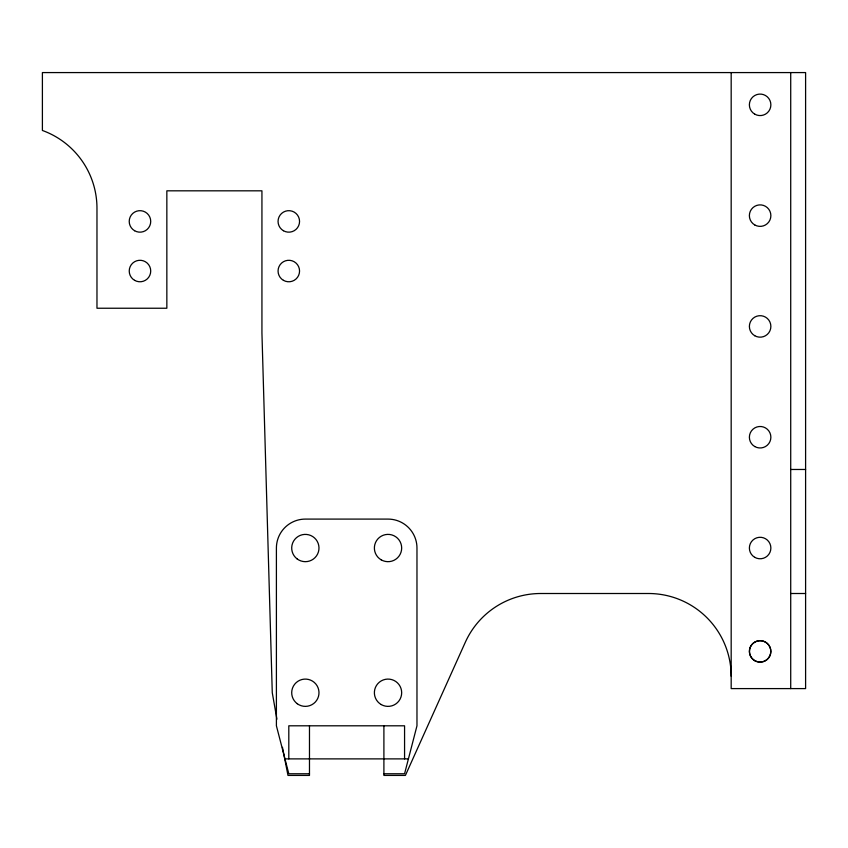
<?xml version="1.0" encoding="UTF-8"?>
<svg xmlns="http://www.w3.org/2000/svg" width="848" height="848" viewBox="0 0 848 848"><rect width="100%" height="100%" fill="white"/><g stroke="black" fill="none" stroke-linecap="round" stroke-linejoin="round"><path stroke-width="1.27" d="M790.718 469.474L805.6 469.474M790.718 593.505L805.6 593.505M284.96 758.886L408.418 758.886M309.478 773.768L288.808 773.768L276.406 725.803L276.406 548.031A28.938 28.938 0 0 1 305.344 519.093L388.034 519.093A28.938 28.938 0 0 1 416.972 548.031L416.972 725.803L404.57 773.768L383.9 773.768M276.914 719.189L272.272 692.731L261.937 333.041L261.937 190.821L166.844 190.821L166.844 308.237L96.969 308.237L96.969 208.226A82.691 82.691 0 0 0 42.4 130.465L42.4 72.578L805.6 72.578L805.6 688.597L731.177 688.597L731.177 72.578M282.448 747.3L287.981 775.422L309.478 775.422L309.478 725.803M790.718 72.578L790.718 688.597M404.57 758.886L404.57 725.803L288.808 725.803L288.808 758.886M383.9 725.803L383.9 775.422L405.397 775.422L465.319 642.265A82.691 82.691 0 0 1 540.717 593.505L648.497 593.505A82.691 82.691 0 0 1 731.177 676.195M757.889 661.906A10.748 10.748 0 0 1 751.18 645.434A10.748 10.748 0 0 1 768.966 645.275A10.748 10.748 0 0 1 762.543 661.864M761.621 662.034A10.748 10.748 0 0 1 758.812 662.055M754.752 335.734A10.748 10.748 0 0 0 770.874 326.427A10.748 10.748 0 0 0 754.752 317.12A10.748 10.748 0 0 0 754.752 335.734M381.208 559.85A13.642 13.642 0 0 0 401.676 548.031A13.642 13.642 0 0 0 381.208 536.212A13.642 13.642 0 0 0 381.208 559.85M754.752 446.536A10.748 10.748 0 0 0 770.874 437.229A10.748 10.748 0 0 0 754.752 427.922A10.748 10.748 0 0 0 754.752 446.536M134.599 280.338A10.748 10.748 0 0 0 150.721 271.031A10.748 10.748 0 0 0 134.599 261.725A10.748 10.748 0 0 0 134.599 280.338M134.599 230.73A10.748 10.748 0 0 0 150.721 221.413A10.748 10.748 0 0 0 134.599 212.106A10.748 10.748 0 0 0 134.599 230.73M283.433 280.338A10.748 10.748 0 0 0 299.556 271.031A10.748 10.748 0 0 0 283.433 261.725A10.748 10.748 0 0 0 283.433 280.338M381.208 704.55A13.642 13.642 0 0 0 401.676 692.731A13.642 13.642 0 0 0 381.208 680.912A13.642 13.642 0 0 0 381.208 704.55M297.033 558.853A13.642 13.642 0 0 0 318.869 549.811A13.642 13.642 0 0 0 300.128 535.427A13.642 13.642 0 0 0 297.033 558.853M297.309 703.755A13.642 13.642 0 0 0 318.912 694.183A13.642 13.642 0 0 0 299.821 680.255A13.642 13.642 0 0 0 297.309 703.755M283.433 230.73A10.748 10.748 0 0 0 299.556 221.413A10.748 10.748 0 0 0 283.433 212.106A10.748 10.748 0 0 0 283.433 230.73M754.752 557.337A10.748 10.748 0 0 0 770.874 548.031A10.748 10.748 0 0 0 754.752 538.724A10.748 10.748 0 0 0 754.752 557.337M754.752 224.943A10.748 10.748 0 0 0 770.874 215.625A10.748 10.748 0 0 0 754.752 206.318A10.748 10.748 0 0 0 754.752 224.943M754.752 114.141A10.748 10.748 0 0 0 770.874 104.823A10.748 10.748 0 0 0 754.752 95.517A10.748 10.748 0 0 0 754.752 114.141M754.784 660.624A10.674 10.674 0 0 0 770.79 651.391A10.674 10.674 0 0 0 754.784 642.148A10.674 10.674 0 0 0 754.784 660.624"/></g></svg>
